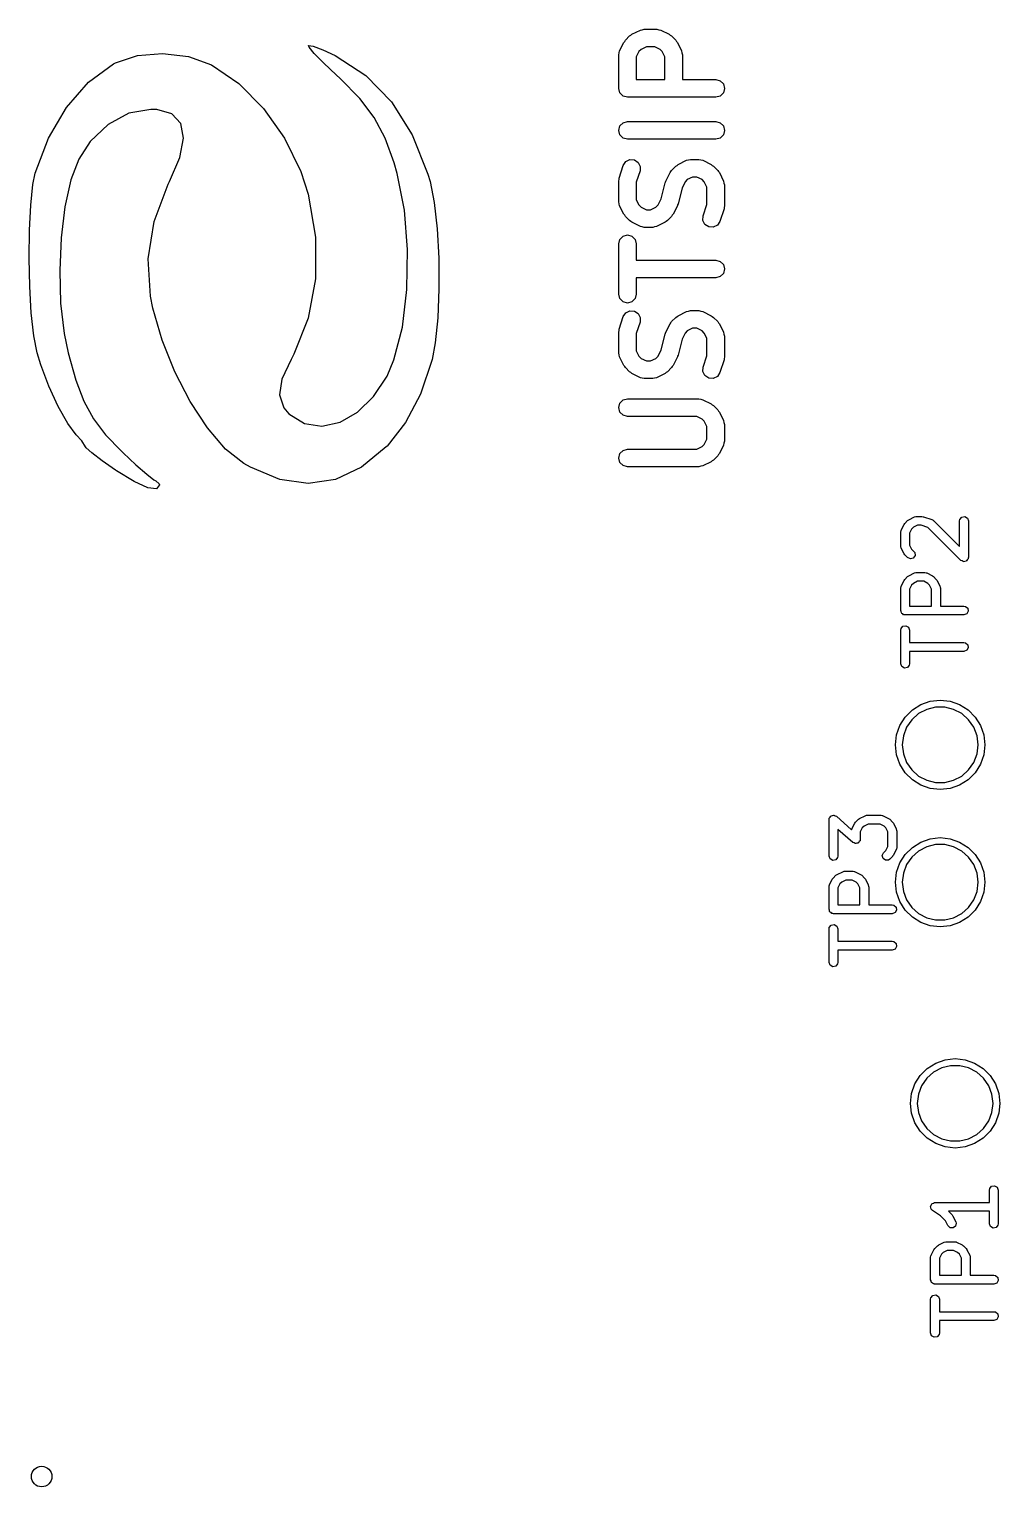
# Model space of a CAD drawing. Extents: x 0.39 to 2.81, y 0.39 to 2.19.
# Drawn here: x 0.392 to 1.041, y 0.393 to 1.369 of the extents above; entities that cross this region are included whole.
import ezdxf

# ---------------------------------------------------------------- set-up
doc = ezdxf.new("R2010")
doc.units = 0
doc.header["$MEASUREMENT"] = 0
doc.layers.add('BLACK', color=7, linetype='CONTINUOUS')

msp = doc.modelspace()

# ---------------------------------------------------------------- linework, layer by layer
at = {"layer": 'BLACK', "linetype": 'CONTINUOUS'}
for p, q in [((0.79518, 1.36558), (0.8008, 1.36839)), ((0.8008, 1.36839), (0.80213, 1.36866)), ((0.80213, 1.36866), (0.80344, 1.36901)), ((0.80344, 1.36901), (0.81188, 1.36901)), ((0.81188, 1.36901), (0.81319, 1.36866)), ((0.81319, 1.36866), (0.81452, 1.36839)), ((0.81452, 1.36839), (0.82014, 1.36558)), ((0.57905, 1.35699), (0.57868, 1.35809)), ((0.57868, 1.35809), (0.58168, 1.35768)), ((0.58252, 1.35279), (0.57905, 1.35699)), ((0.58168, 1.35768), (0.58816, 1.35523)), ((0.78691, 1.3545), (0.78972, 1.36012)), ((0.78972, 1.36012), (0.79035, 1.36084)), ((0.79035, 1.36084), (0.79083, 1.36166)), ((0.79083, 1.36166), (0.79364, 1.36447)), ((0.79364, 1.36447), (0.79447, 1.36495)), ((0.79447, 1.36495), (0.79518, 1.36558)), ((0.80484, 1.3572), (0.80132, 1.35544)), ((0.81048, 1.3572), (0.80484, 1.3572)), ((0.81401, 1.35544), (0.81048, 1.3572)), ((0.82014, 1.36558), (0.82086, 1.36495)), ((0.82086, 1.36495), (0.82168, 1.36447)), ((0.82168, 1.36447), (0.82449, 1.36166)), ((0.82449, 1.36166), (0.82497, 1.36084)), ((0.82497, 1.36084), (0.8256, 1.36012)), ((0.8256, 1.36012), (0.82841, 1.3545)), ((0.44946, 1.34643), (0.46411, 1.35142)), ((0.46411, 1.35142), (0.481, 1.35282)), ((0.481, 1.35282), (0.49821, 1.35066)), ((0.49821, 1.35066), (0.51377, 1.34502)), ((0.58881, 1.34634), (0.58252, 1.35279)), ((0.58816, 1.35523), (0.59656, 1.35132)), ((0.59656, 1.35132), (0.61705, 1.33804)), ((0.78629, 1.35186), (0.78664, 1.35317)), ((0.78629, 1.32936), (0.78629, 1.35186)), ((0.78664, 1.35317), (0.78691, 1.3545)), ((0.79986, 1.35398), (0.7981, 1.35046)), ((0.7981, 1.35046), (0.7981, 1.33527)), ((0.80132, 1.35544), (0.79986, 1.35398)), ((0.81546, 1.35398), (0.81401, 1.35544)), ((0.81722, 1.35046), (0.81546, 1.35398)), ((0.81722, 1.33527), (0.81722, 1.35046)), ((0.82841, 1.3545), (0.82868, 1.35317)), ((0.82868, 1.35317), (0.82903, 1.35186)), ((0.82903, 1.35186), (0.82903, 1.33527)), ((0.43129, 1.33343), (0.44821, 1.34576)), ((0.44821, 1.34576), (0.44946, 1.34643)), ((0.51377, 1.34502), (0.532, 1.33268)), ((0.59712, 1.33849), (0.58881, 1.34634)), ((0.59989, 1.33593), (0.59712, 1.33849)), ((0.61705, 1.33804), (0.63423, 1.32035)), ((0.41654, 1.31662), (0.43129, 1.33343)), ((0.532, 1.33268), (0.54855, 1.31596)), ((0.61298, 1.32263), (0.59989, 1.33593)), ((0.78708, 1.32641), (0.78629, 1.32936)), ((0.7981, 1.33527), (0.81722, 1.33527)), ((0.82903, 1.33527), (0.85125, 1.33527)), ((0.85125, 1.33527), (0.8542, 1.33448)), ((0.8542, 1.33448), (0.85636, 1.33231)), ((0.85636, 1.33231), (0.85715, 1.32936)), ((0.85715, 1.32936), (0.85636, 1.32641)), ((0.6226, 1.30994), (0.61298, 1.32263)), ((0.63423, 1.32035), (0.64808, 1.2983)), ((0.78924, 1.32425), (0.78708, 1.32641)), ((0.79219, 1.32346), (0.78924, 1.32425)), ((0.82313, 1.32346), (0.79219, 1.32346)), ((0.85125, 1.32346), (0.82313, 1.32346)), ((0.8542, 1.32425), (0.85125, 1.32346)), ((0.85636, 1.32641), (0.8542, 1.32425)), ((0.40449, 1.29606), (0.41654, 1.31662)), ((0.45845, 1.31268), (0.44455, 1.30523)), ((0.47316, 1.31532), (0.45845, 1.31268)), ((0.47705, 1.31516), (0.47316, 1.31532)), ((0.48719, 1.31226), (0.47705, 1.31516)), ((0.49315, 1.30587), (0.48719, 1.31226)), ((0.54855, 1.31596), (0.56263, 1.29597)), ((0.6299, 1.29612), (0.6226, 1.30994)), ((0.44455, 1.30523), (0.43249, 1.2937)), ((0.4949, 1.29611), (0.49315, 1.30587)), ((0.64808, 1.2983), (0.65856, 1.27191)), ((0.78629, 1.30124), (0.78708, 1.30419)), ((0.78708, 1.29829), (0.78629, 1.30124)), ((0.78708, 1.30419), (0.78924, 1.30635)), ((0.78924, 1.29613), (0.78708, 1.29829)), ((0.78924, 1.30635), (0.79219, 1.30715)), ((0.79219, 1.30715), (0.85125, 1.30715)), ((0.85125, 1.30715), (0.8542, 1.30635)), ((0.8542, 1.30635), (0.85636, 1.30419)), ((0.85636, 1.29829), (0.8542, 1.29613)), ((0.85636, 1.30419), (0.85715, 1.30124)), ((0.85715, 1.30124), (0.85636, 1.29829)), ((0.3957, 1.2725), (0.40449, 1.29606)), ((0.43249, 1.2937), (0.4249, 1.28207)), ((0.49241, 1.2831), (0.4949, 1.29611)), ((0.56263, 1.29597), (0.57341, 1.27377)), ((0.63603, 1.27941), (0.6299, 1.29612)), ((0.79219, 1.29533), (0.78924, 1.29613)), ((0.85125, 1.29533), (0.79219, 1.29533)), ((0.8542, 1.29613), (0.85125, 1.29533)), ((0.4249, 1.28207), (0.41957, 1.26803)), ((0.48564, 1.26698), (0.49241, 1.2831)), ((0.63805, 1.27246), (0.63603, 1.27941)), ((0.7894, 1.2778), (0.79109, 1.28035)), ((0.79109, 1.28035), (0.79382, 1.28172)), ((0.79382, 1.28172), (0.79687, 1.28153)), ((0.79687, 1.28153), (0.79942, 1.27985)), ((0.79942, 1.27985), (0.80079, 1.27711)), ((0.82611, 1.2784), (0.83174, 1.28121)), ((0.83174, 1.28121), (0.83307, 1.28148)), ((0.83307, 1.28148), (0.83438, 1.28184)), ((0.83438, 1.28184), (0.84, 1.28184)), ((0.84, 1.28184), (0.84131, 1.28148)), ((0.84131, 1.28148), (0.84264, 1.28121)), ((0.84264, 1.28121), (0.84827, 1.2784)), ((0.39418, 1.26511), (0.3957, 1.2725)), ((0.57341, 1.27377), (0.57832, 1.2585)), ((0.64285, 1.2479), (0.63805, 1.27246)), ((0.65856, 1.27191), (0.66001, 1.26698)), ((0.78653, 1.26841), (0.78659, 1.26936)), ((0.78659, 1.26936), (0.7894, 1.2778)), ((0.80061, 1.27406), (0.7981, 1.26654)), ((0.80079, 1.27711), (0.80061, 1.27406)), ((0.81785, 1.26732), (0.82066, 1.27295)), ((0.82066, 1.27295), (0.82129, 1.27366)), ((0.82129, 1.27366), (0.82176, 1.27448)), ((0.82176, 1.27448), (0.82458, 1.27729)), ((0.82458, 1.27729), (0.8254, 1.27777)), ((0.8254, 1.27777), (0.82611, 1.2784)), ((0.83577, 1.27002), (0.83225, 1.26826)), ((0.83861, 1.27002), (0.83577, 1.27002)), ((0.84213, 1.26826), (0.83861, 1.27002)), ((0.84827, 1.2784), (0.84898, 1.27777)), ((0.84898, 1.27777), (0.8498, 1.27729)), ((0.8498, 1.27729), (0.85261, 1.27448)), ((0.85261, 1.27448), (0.85309, 1.27366)), ((0.85309, 1.27366), (0.85372, 1.27295)), ((0.85372, 1.27295), (0.85653, 1.26732)), ((0.39269, 1.25126), (0.39418, 1.26511)), ((0.41957, 1.26803), (0.4156, 1.24998)), ((0.47525, 1.2402), (0.48472, 1.26513)), ((0.48472, 1.26513), (0.48564, 1.26698)), ((0.66001, 1.26698), (0.66281, 1.25307)), ((0.78629, 1.26749), (0.78653, 1.26841)), ((0.78629, 1.25343), (0.78629, 1.26749)), ((0.7981, 1.26654), (0.7981, 1.25483)), ((0.81474, 1.25549), (0.8174, 1.26611)), ((0.8174, 1.26611), (0.81771, 1.26668)), ((0.81771, 1.26668), (0.81785, 1.26732)), ((0.8287, 1.26262), (0.82604, 1.252)), ((0.83079, 1.26681), (0.8287, 1.26262)), ((0.83225, 1.26826), (0.83079, 1.26681)), ((0.84358, 1.26681), (0.84213, 1.26826)), ((0.84534, 1.26329), (0.84358, 1.26681)), ((0.84534, 1.25158), (0.84534, 1.26329)), ((0.85653, 1.26732), (0.8568, 1.26599)), ((0.8568, 1.26599), (0.85715, 1.26468)), ((0.85715, 1.26468), (0.85715, 1.25062)), ((0.39185, 1.23433), (0.39269, 1.25126)), ((0.4156, 1.24998), (0.41309, 1.22931)), ((0.57832, 1.2585), (0.58328, 1.22967)), ((0.66281, 1.25307), (0.66475, 1.23543)), ((0.78664, 1.25212), (0.78629, 1.25343)), ((0.78691, 1.25079), (0.78664, 1.25212)), ((0.78972, 1.24517), (0.78691, 1.25079)), ((0.7981, 1.25483), (0.79986, 1.25131)), ((0.79986, 1.25131), (0.80132, 1.24985)), ((0.80132, 1.24985), (0.80484, 1.24809)), ((0.80767, 1.24809), (0.81119, 1.24985)), ((0.81119, 1.24985), (0.81265, 1.25131)), ((0.81265, 1.25131), (0.81474, 1.25549)), ((0.8256, 1.25079), (0.82279, 1.24517)), ((0.82573, 1.25143), (0.8256, 1.25079)), ((0.82604, 1.252), (0.82573, 1.25143)), ((0.84283, 1.24405), (0.84534, 1.25158)), ((0.85691, 1.2497), (0.85685, 1.24875)), ((0.85715, 1.25062), (0.85691, 1.2497)), ((0.4713, 1.2153), (0.47525, 1.2402)), ((0.64502, 1.22143), (0.64285, 1.2479)), ((0.79035, 1.24446), (0.78972, 1.24517)), ((0.79083, 1.24363), (0.79035, 1.24446)), ((0.79364, 1.24082), (0.79083, 1.24363)), ((0.79447, 1.24035), (0.79364, 1.24082)), ((0.79518, 1.23971), (0.79447, 1.24035)), ((0.8008, 1.2369), (0.79518, 1.23971)), ((0.80484, 1.24809), (0.80767, 1.24809)), ((0.81733, 1.23971), (0.81171, 1.2369)), ((0.81804, 1.24035), (0.81733, 1.23971)), ((0.81887, 1.24082), (0.81804, 1.24035)), ((0.82168, 1.24363), (0.81887, 1.24082)), ((0.82215, 1.24446), (0.82168, 1.24363)), ((0.82279, 1.24517), (0.82215, 1.24446)), ((0.84265, 1.241), (0.84283, 1.24405)), ((0.84402, 1.23827), (0.84265, 1.241)), ((0.85404, 1.24032), (0.85236, 1.23777)), ((0.85685, 1.24875), (0.85404, 1.24032)), ((0.39164, 1.21572), (0.39185, 1.23433)), ((0.58328, 1.22967), (0.58331, 1.2018)), ((0.66475, 1.23543), (0.66581, 1.21562)), ((0.78708, 1.22826), (0.78924, 1.23043)), ((0.78924, 1.23043), (0.79219, 1.23122)), ((0.79219, 1.23122), (0.79515, 1.23043)), ((0.79515, 1.23043), (0.79731, 1.22826)), ((0.80213, 1.23663), (0.8008, 1.2369)), ((0.80344, 1.23628), (0.80213, 1.23663)), ((0.80907, 1.23628), (0.80344, 1.23628)), ((0.81038, 1.23663), (0.80907, 1.23628)), ((0.81171, 1.2369), (0.81038, 1.23663)), ((0.84657, 1.23658), (0.84402, 1.23827)), ((0.84962, 1.2364), (0.84657, 1.23658)), ((0.85236, 1.23777), (0.84962, 1.2364)), ((0.41309, 1.22931), (0.41209, 1.20736)), ((0.64458, 1.19475), (0.64502, 1.22143)), ((0.78629, 1.22531), (0.78708, 1.22826)), ((0.78629, 1.19157), (0.78629, 1.22531)), ((0.79731, 1.22826), (0.7981, 1.22531)), ((0.7981, 1.22531), (0.7981, 1.21434)), ((0.39206, 1.19682), (0.39164, 1.21572)), ((0.47284, 1.19035), (0.4713, 1.2153)), ((0.66581, 1.21562), (0.66596, 1.19522)), ((0.7981, 1.21434), (0.85125, 1.21434)), ((0.85125, 1.21434), (0.8542, 1.21355)), ((0.8542, 1.21355), (0.85636, 1.21139)), ((0.85636, 1.21139), (0.85715, 1.20844)), ((0.41209, 1.20736), (0.4127, 1.18552)), ((0.58331, 1.2018), (0.57848, 1.17548)), ((0.85125, 1.20253), (0.7981, 1.20253)), ((0.7981, 1.20253), (0.7981, 1.19157)), ((0.8542, 1.20332), (0.85125, 1.20253)), ((0.85636, 1.20549), (0.8542, 1.20332)), ((0.85715, 1.20844), (0.85636, 1.20549)), ((0.39309, 1.17903), (0.39206, 1.19682)), ((0.64151, 1.16956), (0.64458, 1.19475)), ((0.66596, 1.19522), (0.6652, 1.17579)), ((0.78708, 1.18861), (0.78629, 1.19157)), ((0.7981, 1.19157), (0.79731, 1.18861)), ((0.4127, 1.18552), (0.41498, 1.16515)), ((0.47447, 1.18216), (0.47284, 1.19035)), ((0.48062, 1.16076), (0.47447, 1.18216)), ((0.78924, 1.18645), (0.78708, 1.18861)), ((0.79219, 1.18566), (0.78924, 1.18645)), ((0.79515, 1.18645), (0.79219, 1.18566)), ((0.79731, 1.18861), (0.79515, 1.18645)), ((0.39472, 1.16374), (0.39309, 1.17903)), ((0.57848, 1.17548), (0.56885, 1.15133)), ((0.6652, 1.17579), (0.66351, 1.15891)), ((0.78659, 1.16812), (0.7894, 1.17656)), ((0.7894, 1.17656), (0.79109, 1.17911)), ((0.79109, 1.17911), (0.79382, 1.18048)), ((0.79382, 1.18048), (0.79687, 1.1803)), ((0.79687, 1.1803), (0.79942, 1.17861)), ((0.80061, 1.17283), (0.7981, 1.1653)), ((0.79942, 1.17861), (0.80079, 1.17588)), ((0.80079, 1.17588), (0.80061, 1.17283)), ((0.81785, 1.16609), (0.82066, 1.17171)), ((0.82066, 1.17171), (0.82129, 1.17242)), ((0.82129, 1.17242), (0.82176, 1.17324)), ((0.82176, 1.17324), (0.82458, 1.17606)), ((0.82458, 1.17606), (0.8254, 1.17653)), ((0.8254, 1.17653), (0.82611, 1.17716)), ((0.82611, 1.17716), (0.83174, 1.17998)), ((0.83174, 1.17998), (0.83307, 1.18025)), ((0.83307, 1.18025), (0.83438, 1.1806)), ((0.83438, 1.1806), (0.84, 1.1806)), ((0.84, 1.1806), (0.84131, 1.18025)), ((0.84131, 1.18025), (0.84264, 1.17998)), ((0.84264, 1.17998), (0.84827, 1.17716)), ((0.84827, 1.17716), (0.84898, 1.17653)), ((0.84898, 1.17653), (0.8498, 1.17606)), ((0.8498, 1.17606), (0.85261, 1.17324)), ((0.85261, 1.17324), (0.85309, 1.17242)), ((0.85309, 1.17242), (0.85372, 1.17171)), ((0.85372, 1.17171), (0.85653, 1.16609)), ((0.39693, 1.15234), (0.39472, 1.16374)), ((0.41498, 1.16515), (0.41765, 1.15234)), ((0.63582, 1.14754), (0.64151, 1.16956)), ((0.78629, 1.16626), (0.78653, 1.16718)), ((0.78629, 1.1522), (0.78629, 1.16626)), ((0.78653, 1.16718), (0.78659, 1.16812)), ((0.7981, 1.1653), (0.7981, 1.15359)), ((0.81474, 1.15426), (0.8174, 1.16488)), ((0.8174, 1.16488), (0.81771, 1.16545)), ((0.81771, 1.16545), (0.81785, 1.16609)), ((0.8287, 1.16138), (0.82604, 1.15076)), ((0.83079, 1.16557), (0.8287, 1.16138)), ((0.83225, 1.16703), (0.83079, 1.16557)), ((0.83577, 1.16879), (0.83225, 1.16703)), ((0.83861, 1.16879), (0.83577, 1.16879)), ((0.84213, 1.16703), (0.83861, 1.16879)), ((0.84358, 1.16557), (0.84213, 1.16703)), ((0.84534, 1.16205), (0.84358, 1.16557)), ((0.84534, 1.15034), (0.84534, 1.16205)), ((0.85653, 1.16609), (0.8568, 1.16476)), ((0.8568, 1.16476), (0.85715, 1.16344)), ((0.85715, 1.16344), (0.85715, 1.14938)), ((0.39944, 1.14421), (0.39693, 1.15234)), ((0.41765, 1.15234), (0.42289, 1.13409)), ((0.48915, 1.13958), (0.48062, 1.16076)), ((0.66351, 1.15891), (0.66134, 1.14781)), ((0.78664, 1.15088), (0.78629, 1.1522)), ((0.7981, 1.15359), (0.79986, 1.15007)), ((0.81265, 1.15007), (0.81474, 1.15426)), ((0.40485, 1.12995), (0.39944, 1.14421)), ((0.56696, 1.14786), (0.5609, 1.13469)), ((0.56885, 1.15133), (0.56696, 1.14786)), ((0.6312, 1.13677), (0.63582, 1.14754)), ((0.66134, 1.14781), (0.65354, 1.12455)), ((0.78691, 1.14955), (0.78664, 1.15088)), ((0.78972, 1.14393), (0.78691, 1.14955)), ((0.79035, 1.14322), (0.78972, 1.14393)), ((0.79083, 1.1424), (0.79035, 1.14322)), ((0.79364, 1.13958), (0.79083, 1.1424)), ((0.79986, 1.15007), (0.80132, 1.14861)), ((0.80132, 1.14861), (0.80484, 1.14685)), ((0.80484, 1.14685), (0.80767, 1.14685)), ((0.80767, 1.14685), (0.81119, 1.14861)), ((0.81119, 1.14861), (0.81265, 1.15007)), ((0.82168, 1.1424), (0.81887, 1.13958)), ((0.82215, 1.14322), (0.82168, 1.1424)), ((0.82279, 1.14393), (0.82215, 1.14322)), ((0.8256, 1.14955), (0.82279, 1.14393)), ((0.82573, 1.15019), (0.8256, 1.14955)), ((0.82604, 1.15076), (0.82573, 1.15019)), ((0.84265, 1.13976), (0.84283, 1.14281)), ((0.84283, 1.14281), (0.84534, 1.15034)), ((0.85685, 1.14752), (0.85404, 1.13908)), ((0.85691, 1.14847), (0.85685, 1.14752)), ((0.85715, 1.14938), (0.85691, 1.14847)), ((0.42289, 1.13409), (0.42827, 1.11985)), ((0.49948, 1.11968), (0.48915, 1.13958)), ((0.5609, 1.13469), (0.55933, 1.1241)), ((0.62222, 1.12301), (0.6312, 1.13677)), ((0.79447, 1.13911), (0.79364, 1.13958)), ((0.79518, 1.13848), (0.79447, 1.13911)), ((0.8008, 1.13567), (0.79518, 1.13848)), ((0.80213, 1.13539), (0.8008, 1.13567)), ((0.80344, 1.13504), (0.80213, 1.13539)), ((0.80907, 1.13504), (0.80344, 1.13504)), ((0.81038, 1.13539), (0.80907, 1.13504)), ((0.81171, 1.13567), (0.81038, 1.13539)), ((0.81733, 1.13848), (0.81171, 1.13567)), ((0.81804, 1.13911), (0.81733, 1.13848)), ((0.81887, 1.13958), (0.81804, 1.13911)), ((0.84402, 1.13703), (0.84265, 1.13976)), ((0.84657, 1.13534), (0.84402, 1.13703)), ((0.84962, 1.13516), (0.84657, 1.13534)), ((0.85236, 1.13653), (0.84962, 1.13516)), ((0.85404, 1.13908), (0.85236, 1.13653)), ((0.4111, 1.11638), (0.40485, 1.12995)), ((0.55933, 1.1241), (0.56224, 1.11552)), ((0.61149, 1.11258), (0.62222, 1.12301)), ((0.65354, 1.12455), (0.64368, 1.10558)), ((0.41745, 1.10506), (0.4111, 1.11638)), ((0.42827, 1.11985), (0.43462, 1.10814)), ((0.51102, 1.1021), (0.49948, 1.11968)), ((0.56224, 1.11552), (0.56559, 1.11158)), ((0.59974, 1.10585), (0.61149, 1.11258)), ((0.78629, 1.11564), (0.78708, 1.11859)), ((0.78708, 1.11269), (0.78629, 1.11564)), ((0.78708, 1.11859), (0.78924, 1.12075)), ((0.78924, 1.11052), (0.78708, 1.11269)), ((0.78924, 1.12075), (0.79219, 1.12154)), ((0.79219, 1.12154), (0.84, 1.12154)), ((0.84, 1.12154), (0.84131, 1.12119)), ((0.84131, 1.12119), (0.84264, 1.12092)), ((0.84264, 1.12092), (0.84827, 1.11811)), ((0.84827, 1.11811), (0.84898, 1.11748)), ((0.84898, 1.11748), (0.8498, 1.117)), ((0.8498, 1.117), (0.85261, 1.11419)), ((0.85261, 1.11419), (0.85309, 1.11337)), ((0.85309, 1.11337), (0.85372, 1.11265)), ((0.85372, 1.11265), (0.85653, 1.10703)), ((0.42314, 1.09752), (0.41745, 1.10506)), ((0.43462, 1.10814), (0.44274, 1.09749)), ((0.56559, 1.11158), (0.57606, 1.10498)), ((0.57606, 1.10498), (0.58768, 1.10319)), ((0.58768, 1.10319), (0.59974, 1.10585)), ((0.64368, 1.10558), (0.63123, 1.08991)), ((0.79219, 1.10973), (0.78924, 1.11052)), ((0.83861, 1.10973), (0.79219, 1.10973)), ((0.84213, 1.10797), (0.83861, 1.10973)), ((0.84358, 1.10652), (0.84213, 1.10797)), ((0.84534, 1.103), (0.84358, 1.10652)), ((0.84534, 1.09453), (0.84534, 1.103)), ((0.85653, 1.10703), (0.8568, 1.1057)), ((0.8568, 1.1057), (0.85715, 1.10439)), ((0.85715, 1.10439), (0.85715, 1.09314)), ((0.42683, 1.09337), (0.42314, 1.09752)), ((0.42944, 1.08934), (0.42683, 1.09337)), ((0.44274, 1.09749), (0.45345, 1.08642)), ((0.52318, 1.08791), (0.51102, 1.1021)), ((0.84358, 1.09101), (0.84534, 1.09453)), ((0.85715, 1.09314), (0.8568, 1.09183)), ((0.42978, 1.08879), (0.42944, 1.08934)), ((0.43356, 1.08529), (0.42978, 1.08879)), ((0.44047, 1.07999), (0.43356, 1.08529)), ((0.45345, 1.08642), (0.45457, 1.08535)), ((0.45457, 1.08535), (0.46316, 1.0774)), ((0.53537, 1.07817), (0.52318, 1.08791)), ((0.63072, 1.08939), (0.61416, 1.07572)), ((0.63123, 1.08991), (0.63072, 1.08939)), ((0.78629, 1.08189), (0.78708, 1.08484)), ((0.78708, 1.08484), (0.78924, 1.08701)), ((0.78924, 1.08701), (0.79219, 1.0878)), ((0.79219, 1.0878), (0.83861, 1.0878)), ((0.83861, 1.0878), (0.84213, 1.08956)), ((0.84213, 1.08956), (0.84358, 1.09101)), ((0.85261, 1.08334), (0.8498, 1.08053)), ((0.85309, 1.08416), (0.85261, 1.08334)), ((0.85372, 1.08488), (0.85309, 1.08416)), ((0.85653, 1.0905), (0.85372, 1.08488)), ((0.8568, 1.09183), (0.85653, 1.0905)), ((0.44934, 1.0738), (0.44047, 1.07999)), ((0.45011, 1.07329), (0.44934, 1.0738)), ((0.46316, 1.0774), (0.47035, 1.07114)), ((0.53977, 1.07566), (0.53537, 1.07817)), ((0.55953, 1.06747), (0.53977, 1.07566)), ((0.61416, 1.07572), (0.59675, 1.06751)), ((0.78708, 1.07894), (0.78629, 1.08189)), ((0.78924, 1.07678), (0.78708, 1.07894)), ((0.79219, 1.07599), (0.78924, 1.07678)), ((0.84, 1.07599), (0.79219, 1.07599)), ((0.84131, 1.07634), (0.84, 1.07599)), ((0.84264, 1.07661), (0.84131, 1.07634)), ((0.84827, 1.07942), (0.84264, 1.07661)), ((0.84898, 1.08005), (0.84827, 1.07942)), ((0.8498, 1.08053), (0.84898, 1.08005)), ((0.46199, 1.06609), (0.45011, 1.07329)), ((0.47103, 1.06204), (0.46199, 1.06609)), ((0.47035, 1.07114), (0.47516, 1.0674)), ((0.47516, 1.0674), (0.47651, 1.0667)), ((0.47651, 1.0667), (0.47876, 1.06459)), ((0.47882, 1.06394), (0.4768, 1.06127)), ((0.47876, 1.06459), (0.47882, 1.06394)), ((0.57853, 1.06476), (0.55953, 1.06747)), ((0.59675, 1.06751), (0.57853, 1.06476)), ((0.4768, 1.06127), (0.47103, 1.06204)), ((0.97544, 1.03361), (0.97731, 1.03736)), ((0.97731, 1.03736), (0.97784, 1.03807)), ((0.97784, 1.03807), (0.97787, 1.03813)), ((0.97787, 1.03813), (0.97974, 1.04)), ((0.97974, 1.04), (0.98046, 1.04051)), ((0.98046, 1.04051), (0.98051, 1.04056)), ((0.98051, 1.04056), (0.98426, 1.04243)), ((0.98358, 1.03549), (0.98238, 1.03429)), ((0.98628, 1.03684), (0.98358, 1.03549)), ((0.98426, 1.04243), (0.98524, 1.04272)), ((0.98524, 1.04272), (0.98541, 1.04268)), ((0.98541, 1.04268), (0.98558, 1.04274)), ((0.98558, 1.04274), (0.98933, 1.04274)), ((0.98885, 1.03684), (0.98628, 1.03684)), ((0.99336, 1.03533), (0.98885, 1.03684)), ((0.98933, 1.04274), (0.9902, 1.04259)), ((0.9902, 1.04259), (0.99026, 1.04259)), ((0.99026, 1.04259), (0.99589, 1.04072)), ((1.01536, 1.01333), (0.99336, 1.03533)), ((0.99589, 1.04072), (0.99679, 1.04023)), ((0.99679, 1.04023), (0.99688, 1.04008)), ((0.99688, 1.04008), (0.99704, 1.04)), ((0.99704, 1.04), (1.0145, 1.02255)), ((1.0145, 1.03979), (1.01467, 1.0408)), ((1.0145, 1.02255), (1.0145, 1.03979)), ((1.01467, 1.0408), (1.01597, 1.04235)), ((1.01597, 1.04235), (1.01796, 1.0427)), ((1.01796, 1.0427), (1.01971, 1.04169)), ((1.01971, 1.04169), (1.0204, 1.03979)), ((1.0204, 1.03979), (1.0204, 1.01542)), ((0.97513, 1.03229), (0.9753, 1.0333)), ((0.97513, 1.02292), (0.97513, 1.03229)), ((0.9753, 1.0333), (0.97542, 1.03344)), ((0.97542, 1.03344), (0.97544, 1.03361)), ((0.98238, 1.03429), (0.98103, 1.03159)), ((0.98103, 1.03159), (0.98103, 1.02361)), ((0.97519, 1.02275), (0.97513, 1.02292)), ((0.97515, 1.02258), (0.97519, 1.02275)), ((0.97544, 1.0216), (0.97515, 1.02258)), ((0.97731, 1.01785), (0.97544, 1.0216)), ((0.97736, 1.0178), (0.97731, 1.01785)), ((0.97787, 1.01708), (0.97736, 1.0178)), ((0.97974, 1.0152), (0.97787, 1.01708)), ((0.98157, 1.01435), (0.97974, 1.0152)), ((0.98103, 1.02361), (0.98238, 1.02092)), ((0.98238, 1.02092), (0.98392, 1.01938)), ((0.98468, 1.01653), (0.98352, 1.01487)), ((0.98392, 1.01938), (0.98451, 1.01854)), ((0.98451, 1.01854), (0.98468, 1.01653)), ((1.0204, 1.01542), (1.02029, 1.01478)), ((0.98352, 1.01487), (0.98157, 1.01435)), ((0.98426, 1.00494), (0.98524, 1.00523)), ((0.98524, 1.00523), (0.98541, 1.00519)), ((0.98541, 1.00519), (0.98558, 1.00525)), ((0.98558, 1.00525), (0.9912, 1.00525)), ((0.9912, 1.00525), (0.99221, 1.00507)), ((1.01617, 1.01295), (1.01536, 1.01333)), ((1.01694, 1.01251), (1.01617, 1.01295)), ((1.01707, 1.01253), (1.01694, 1.01251)), ((1.01719, 1.01248), (1.01707, 1.01253)), ((1.01805, 1.01271), (1.01719, 1.01248)), ((1.01893, 1.01286), (1.01805, 1.01271)), ((1.01901, 1.01296), (1.01893, 1.01286)), ((1.01914, 1.013), (1.01901, 1.01296)), ((1.01965, 1.01373), (1.01914, 1.013)), ((1.02022, 1.01441), (1.01965, 1.01373)), ((1.02026, 1.01459), (1.02022, 1.01441)), ((1.0203, 1.01465), (1.02026, 1.01459)), ((1.02029, 1.01478), (1.0203, 1.01465)), ((0.97513, 0.9948), (0.9753, 0.99581)), ((0.9753, 0.99581), (0.97542, 0.99594)), ((0.97542, 0.99594), (0.97544, 0.99612)), ((0.97544, 0.99612), (0.97731, 0.99987)), ((0.97731, 0.99987), (0.97784, 1.00057)), ((0.97784, 1.00057), (0.97787, 1.00063)), ((0.97787, 1.00063), (0.97974, 1.00251)), ((0.97974, 1.00251), (0.98046, 1.00301)), ((0.98046, 1.00301), (0.98051, 1.00306)), ((0.98051, 1.00306), (0.98426, 1.00494)), ((0.98238, 0.9968), (0.98103, 0.9941)), ((0.98358, 0.99799), (0.98238, 0.9968)), ((0.98628, 0.99934), (0.98358, 0.99799)), ((0.99051, 0.99934), (0.98628, 0.99934)), ((0.9932, 0.99799), (0.99051, 0.99934)), ((0.99221, 1.00507), (0.99235, 1.00496)), ((0.99235, 1.00496), (0.99252, 1.00494)), ((0.99252, 1.00494), (0.99627, 1.00306)), ((0.9944, 0.9968), (0.9932, 0.99799)), ((0.99575, 0.9941), (0.9944, 0.9968)), ((0.99627, 1.00306), (0.99698, 1.00254)), ((0.99698, 1.00254), (0.99704, 1.00251)), ((0.99704, 1.00251), (0.99892, 1.00063)), ((0.99892, 1.00063), (0.99942, 0.99991)), ((0.99942, 0.99991), (0.99947, 0.99987)), ((0.99947, 0.99987), (1.00134, 0.99612)), ((1.00134, 0.99612), (1.00164, 0.99513)), ((0.97513, 0.9798), (0.97513, 0.9948)), ((0.98103, 0.9941), (0.98103, 0.98275)), ((0.99575, 0.98275), (0.99575, 0.9941)), ((1.00164, 0.99513), (1.00159, 0.99496)), ((1.00159, 0.99496), (1.00165, 0.9948)), ((1.00165, 0.9948), (1.00165, 0.98275)), ((0.97539, 0.97908), (0.97513, 0.9798)), ((0.97552, 0.97832), (0.97539, 0.97908)), ((0.97573, 0.97815), (0.97552, 0.97832)), ((0.97582, 0.9779), (0.97573, 0.97815)), ((0.97648, 0.97752), (0.97582, 0.9779)), ((0.97707, 0.97702), (0.97648, 0.97752)), ((0.97745, 0.97696), (0.97707, 0.97702)), ((0.97757, 0.97689), (0.97745, 0.97696)), ((0.9777, 0.97691), (0.97757, 0.97689)), ((0.97808, 0.97684), (0.9777, 0.97691)), ((1.01745, 0.97684), (0.97808, 0.97684)), ((0.98103, 0.98275), (0.99575, 0.98275)), ((1.00165, 0.98275), (1.01745, 0.98275)), ((1.01745, 0.98275), (1.01846, 0.98257)), ((1.01935, 0.97754), (1.01745, 0.97684)), ((1.01846, 0.98257), (1.02001, 0.98127)), ((1.02036, 0.97928), (1.01935, 0.97754)), ((1.02001, 0.98127), (1.02036, 0.97928)), ((0.97513, 0.96667), (0.9753, 0.96768)), ((0.97513, 0.94418), (0.97513, 0.96667)), ((0.9753, 0.96768), (0.9766, 0.96923)), ((0.9766, 0.96923), (0.97859, 0.96958)), ((0.97859, 0.96958), (0.98034, 0.96857)), ((0.98034, 0.96857), (0.98103, 0.96667)), ((0.98103, 0.96667), (0.98103, 0.95838)), ((0.98103, 0.95838), (1.01745, 0.95838)), ((1.01745, 0.95838), (1.01846, 0.9582)), ((1.01846, 0.9582), (1.02001, 0.9569)), ((1.02001, 0.9569), (1.02036, 0.95491)), ((1.01745, 0.95247), (0.98103, 0.95247)), ((0.98103, 0.95247), (0.98103, 0.94418)), ((1.01935, 0.95316), (1.01745, 0.95247)), ((1.02036, 0.95491), (1.01935, 0.95316)), ((0.97582, 0.94228), (0.97513, 0.94418)), ((0.97757, 0.94127), (0.97582, 0.94228)), ((0.97956, 0.94162), (0.97757, 0.94127)), ((0.98085, 0.94317), (0.97956, 0.94162)), ((0.98103, 0.94418), (0.98085, 0.94317)), ((0.98856, 0.91682), (0.99489, 0.91903)), ((0.99489, 0.91903), (1.00154, 0.91978)), ((1.00154, 0.91978), (1.0082, 0.91903)), ((1.0082, 0.91903), (1.01453, 0.91682)), ((0.97459, 0.90284), (0.97815, 0.90851)), ((0.97815, 0.90851), (0.98289, 0.91325)), ((0.98712, 0.91075), (0.98254, 0.90669)), ((0.98289, 0.91325), (0.98856, 0.91682)), ((0.99254, 0.91359), (0.98712, 0.91075)), ((0.99848, 0.91506), (0.99254, 0.91359)), ((1.0046, 0.91506), (0.99848, 0.91506)), ((1.01054, 0.91359), (1.0046, 0.91506)), ((1.01596, 0.91075), (1.01054, 0.91359)), ((1.01453, 0.91682), (1.0202, 0.91325)), ((1.02054, 0.90669), (1.01596, 0.91075)), ((1.0202, 0.91325), (1.02494, 0.90851)), ((1.02494, 0.90851), (1.0285, 0.90284)), ((0.97237, 0.89652), (0.97459, 0.90284)), ((0.97907, 0.90165), (0.9769, 0.89593)), ((0.98254, 0.90669), (0.97907, 0.90165)), ((1.02402, 0.90165), (1.02054, 0.90669)), ((1.02619, 0.89593), (1.02402, 0.90165)), ((1.0285, 0.90284), (1.03071, 0.89652)), ((0.97162, 0.88986), (0.97237, 0.89652)), ((0.97237, 0.8832), (0.97162, 0.88986)), ((0.9769, 0.89593), (0.97616, 0.88986)), ((0.97616, 0.88986), (0.9769, 0.88378)), ((1.02693, 0.88986), (1.02619, 0.89593)), ((1.02619, 0.88378), (1.02693, 0.88986)), ((1.03071, 0.89652), (1.03146, 0.88986)), ((1.03146, 0.88986), (1.03071, 0.8832)), ((0.97459, 0.87688), (0.97237, 0.8832)), ((0.9769, 0.88378), (0.97907, 0.87806)), ((1.02402, 0.87806), (1.02619, 0.88378)), ((1.03071, 0.8832), (1.0285, 0.87688)), ((0.97815, 0.8712), (0.97459, 0.87688)), ((0.98289, 0.86646), (0.97815, 0.8712)), ((0.97907, 0.87806), (0.98254, 0.87303)), ((0.98254, 0.87303), (0.98712, 0.86897)), ((0.98712, 0.86897), (0.99254, 0.86613)), ((1.01054, 0.86613), (1.01596, 0.86897)), ((1.01596, 0.86897), (1.02054, 0.87303)), ((1.02494, 0.8712), (1.0202, 0.86646)), ((1.02054, 0.87303), (1.02402, 0.87806)), ((1.0285, 0.87688), (1.02494, 0.8712)), ((0.98856, 0.8629), (0.98289, 0.86646)), ((0.99489, 0.86069), (0.98856, 0.8629)), ((0.99254, 0.86613), (0.99848, 0.86466)), ((1.00154, 0.85994), (0.99489, 0.86069)), ((0.99848, 0.86466), (1.0046, 0.86466)), ((1.0082, 0.86069), (1.00154, 0.85994)), ((1.0046, 0.86466), (1.01054, 0.86613)), ((1.01453, 0.8629), (1.0082, 0.86069)), ((1.0202, 0.86646), (1.01453, 0.8629)), ((0.92713, 0.83979), (0.9272, 0.84023)), ((0.92713, 0.81542), (0.92713, 0.83979)), ((0.92718, 0.84036), (0.92725, 0.84047)), ((0.9272, 0.84023), (0.92718, 0.84036)), ((0.92725, 0.84047), (0.9273, 0.8408)), ((0.9273, 0.8408), (0.92782, 0.84141)), ((0.92782, 0.84141), (0.92823, 0.84209)), ((0.92823, 0.84209), (0.92845, 0.84217)), ((0.92845, 0.84217), (0.9286, 0.84235)), ((0.9286, 0.84235), (0.92939, 0.84249)), ((0.92939, 0.84249), (0.93014, 0.84274)), ((0.93014, 0.84274), (0.93036, 0.84266)), ((0.93036, 0.84266), (0.93059, 0.8427)), ((0.93059, 0.8427), (0.93128, 0.8423)), ((0.93128, 0.8423), (0.93202, 0.84201)), ((0.93202, 0.84201), (0.94226, 0.83306)), ((0.94486, 0.83813), (0.94674, 0.84)), ((0.94674, 0.84), (0.94746, 0.84051)), ((0.94746, 0.84051), (0.94751, 0.84056)), ((0.94751, 0.84056), (0.95126, 0.84243)), ((0.95126, 0.84243), (0.95224, 0.84272)), ((0.95224, 0.84272), (0.95241, 0.84268)), ((0.95241, 0.84268), (0.95258, 0.84274)), ((0.95258, 0.84274), (0.96195, 0.84274)), ((0.96195, 0.84274), (0.96296, 0.84256)), ((0.96296, 0.84256), (0.9631, 0.84245)), ((0.9631, 0.84245), (0.96327, 0.84243)), ((0.96327, 0.84243), (0.96702, 0.84056)), ((0.96702, 0.84056), (0.96773, 0.84003)), ((0.96773, 0.84003), (0.96779, 0.84)), ((0.96779, 0.84), (0.96966, 0.83813)), ((0.94313, 0.82444), (0.93303, 0.83328)), ((0.93303, 0.83328), (0.93303, 0.81542)), ((0.94226, 0.83306), (0.9423, 0.8333)), ((0.9423, 0.8333), (0.94242, 0.83344)), ((0.94242, 0.83344), (0.94244, 0.83361)), ((0.94244, 0.83361), (0.94431, 0.83736)), ((0.94431, 0.83736), (0.94484, 0.83807)), ((0.94484, 0.83807), (0.94486, 0.83813)), ((0.94938, 0.83429), (0.94803, 0.83159)), ((0.94803, 0.83159), (0.94803, 0.82667)), ((0.95058, 0.83549), (0.94938, 0.83429)), ((0.95327, 0.83684), (0.95058, 0.83549)), ((0.96125, 0.83684), (0.95327, 0.83684)), ((0.96395, 0.83549), (0.96125, 0.83684)), ((0.96515, 0.83429), (0.96395, 0.83549)), ((0.9665, 0.83159), (0.96515, 0.83429)), ((0.9665, 0.82174), (0.9665, 0.83159)), ((0.96966, 0.83813), (0.97017, 0.83741)), ((0.97017, 0.83741), (0.97022, 0.83736)), ((0.97022, 0.83736), (0.97209, 0.83361)), ((0.97209, 0.83361), (0.97238, 0.83263)), ((0.97238, 0.83263), (0.97234, 0.83246)), ((0.97234, 0.83246), (0.9724, 0.83229)), ((0.9724, 0.83229), (0.9724, 0.82104)), ((0.94388, 0.82416), (0.94313, 0.82444)), ((0.94456, 0.82376), (0.94388, 0.82416)), ((0.9448, 0.8238), (0.94456, 0.82376)), ((0.94502, 0.82371), (0.9448, 0.8238)), ((0.94577, 0.82397), (0.94502, 0.82371)), ((0.94655, 0.82411), (0.94577, 0.82397)), ((0.94671, 0.82429), (0.94655, 0.82411)), ((0.94693, 0.82437), (0.94671, 0.82429)), ((0.94734, 0.82505), (0.94693, 0.82437)), ((0.94785, 0.82566), (0.94734, 0.82505)), ((0.94791, 0.82599), (0.94785, 0.82566)), ((0.94797, 0.82609), (0.94791, 0.82599)), ((0.94803, 0.82667), (0.94795, 0.82623)), ((0.94795, 0.82623), (0.94797, 0.82609)), ((0.96515, 0.81904), (0.9665, 0.82174)), ((0.97211, 0.8199), (0.97209, 0.81972)), ((0.97222, 0.82003), (0.97211, 0.8199)), ((0.9724, 0.82104), (0.97222, 0.82003)), ((0.97815, 0.81651), (0.98289, 0.82125)), ((0.98289, 0.82125), (0.98856, 0.82482)), ((0.99254, 0.82159), (0.98712, 0.81875)), ((0.98856, 0.82482), (0.99489, 0.82703)), ((0.99848, 0.82306), (0.99254, 0.82159)), ((0.99489, 0.82703), (1.00154, 0.82778)), ((1.0046, 0.82306), (0.99848, 0.82306)), ((1.00154, 0.82778), (1.0082, 0.82703)), ((1.01054, 0.82159), (1.0046, 0.82306)), ((1.0082, 0.82703), (1.01453, 0.82482)), ((1.01596, 0.81875), (1.01054, 0.82159)), ((1.01453, 0.82482), (1.0202, 0.82125)), ((1.0202, 0.82125), (1.02494, 0.81651)), ((0.92782, 0.81352), (0.92713, 0.81542)), ((0.92957, 0.81251), (0.92782, 0.81352)), ((0.93156, 0.81286), (0.92957, 0.81251)), ((0.93285, 0.81441), (0.93156, 0.81286)), ((0.93303, 0.81542), (0.93285, 0.81441)), ((0.96276, 0.81568), (0.96361, 0.81751)), ((0.96328, 0.81372), (0.96276, 0.81568)), ((0.96494, 0.81257), (0.96328, 0.81372)), ((0.96361, 0.81751), (0.96515, 0.81904)), ((0.96695, 0.81274), (0.96494, 0.81257)), ((0.96779, 0.81333), (0.96695, 0.81274)), ((0.96966, 0.8152), (0.96779, 0.81333)), ((0.96969, 0.81526), (0.96966, 0.8152)), ((0.97022, 0.81597), (0.96969, 0.81526)), ((0.97209, 0.81972), (0.97022, 0.81597)), ((0.97237, 0.80452), (0.97459, 0.81084)), ((0.97459, 0.81084), (0.97815, 0.81651)), ((0.98254, 0.81469), (0.97907, 0.80965)), ((0.98712, 0.81875), (0.98254, 0.81469)), ((1.02054, 0.81469), (1.01596, 0.81875)), ((1.02402, 0.80965), (1.02054, 0.81469)), ((1.02494, 0.81651), (1.0285, 0.81084)), ((1.0285, 0.81084), (1.03071, 0.80452)), ((0.92931, 0.79987), (0.92984, 0.80057)), ((0.92984, 0.80057), (0.92987, 0.80063)), ((0.92987, 0.80063), (0.93174, 0.80251)), ((0.93174, 0.80251), (0.93246, 0.80301)), ((0.93246, 0.80301), (0.93251, 0.80306)), ((0.93251, 0.80306), (0.93626, 0.80494)), ((0.93626, 0.80494), (0.93724, 0.80523)), ((0.93724, 0.80523), (0.93741, 0.80519)), ((0.93741, 0.80519), (0.93758, 0.80525)), ((0.93758, 0.80525), (0.9432, 0.80525)), ((0.9432, 0.80525), (0.94421, 0.80507)), ((0.94421, 0.80507), (0.94435, 0.80496)), ((0.94435, 0.80496), (0.94452, 0.80494)), ((0.94452, 0.80494), (0.94827, 0.80306)), ((0.94827, 0.80306), (0.94898, 0.80254)), ((0.94898, 0.80254), (0.94904, 0.80251)), ((0.94904, 0.80251), (0.95092, 0.80063)), ((0.95092, 0.80063), (0.95142, 0.79991)), ((0.97162, 0.79786), (0.97237, 0.80452)), ((0.9769, 0.80393), (0.97616, 0.79786)), ((0.97907, 0.80965), (0.9769, 0.80393)), ((1.02619, 0.80393), (1.02402, 0.80965)), ((1.02693, 0.79786), (1.02619, 0.80393)), ((1.03071, 0.80452), (1.03146, 0.79786)), ((0.92713, 0.7948), (0.9273, 0.79581)), ((0.92713, 0.7798), (0.92713, 0.7948)), ((0.9273, 0.79581), (0.92742, 0.79594)), ((0.92742, 0.79594), (0.92744, 0.79612)), ((0.92744, 0.79612), (0.92931, 0.79987)), ((0.93438, 0.7968), (0.93303, 0.7941)), ((0.93303, 0.7941), (0.93303, 0.78275)), ((0.93558, 0.79799), (0.93438, 0.7968)), ((0.93828, 0.79934), (0.93558, 0.79799)), ((0.94251, 0.79934), (0.93828, 0.79934)), ((0.9452, 0.79799), (0.94251, 0.79934)), ((0.9464, 0.7968), (0.9452, 0.79799)), ((0.94775, 0.7941), (0.9464, 0.7968)), ((0.94775, 0.78275), (0.94775, 0.7941)), ((0.95142, 0.79991), (0.95147, 0.79987)), ((0.95147, 0.79987), (0.95334, 0.79612)), ((0.95334, 0.79612), (0.95364, 0.79513)), ((0.95364, 0.79513), (0.95359, 0.79496)), ((0.95359, 0.79496), (0.95365, 0.7948)), ((0.95365, 0.7948), (0.95365, 0.78275)), ((0.97237, 0.7912), (0.97162, 0.79786)), ((0.97459, 0.78488), (0.97237, 0.7912)), ((0.97616, 0.79786), (0.9769, 0.79178)), ((0.9769, 0.79178), (0.97907, 0.78606)), ((1.02402, 0.78606), (1.02619, 0.79178)), ((1.02619, 0.79178), (1.02693, 0.79786)), ((1.03071, 0.7912), (1.0285, 0.78488)), ((1.03146, 0.79786), (1.03071, 0.7912)), ((0.93303, 0.78275), (0.94775, 0.78275)), ((0.95365, 0.78275), (0.96945, 0.78275)), ((0.96945, 0.78275), (0.97046, 0.78257)), ((0.97046, 0.78257), (0.97201, 0.78127)), ((0.97201, 0.78127), (0.97236, 0.77928)), ((0.97815, 0.7792), (0.97459, 0.78488)), ((0.97907, 0.78606), (0.98254, 0.78103)), ((0.98254, 0.78103), (0.98712, 0.77697)), ((1.01596, 0.77697), (1.02054, 0.78103)), ((1.02054, 0.78103), (1.02402, 0.78606)), ((1.0285, 0.78488), (1.02494, 0.7792)), ((0.92739, 0.77908), (0.92713, 0.7798)), ((0.92752, 0.77832), (0.92739, 0.77908)), ((0.92773, 0.77815), (0.92752, 0.77832)), ((0.92782, 0.7779), (0.92773, 0.77815)), ((0.92848, 0.77752), (0.92782, 0.7779)), ((0.92907, 0.77702), (0.92848, 0.77752)), ((0.92945, 0.77696), (0.92907, 0.77702)), ((0.92957, 0.77689), (0.92945, 0.77696)), ((0.9297, 0.77691), (0.92957, 0.77689)), ((0.93008, 0.77684), (0.9297, 0.77691)), ((0.96945, 0.77684), (0.93008, 0.77684)), ((0.97135, 0.77754), (0.96945, 0.77684)), ((0.97236, 0.77928), (0.97135, 0.77754)), ((0.98289, 0.77446), (0.97815, 0.7792)), ((0.98856, 0.7709), (0.98289, 0.77446)), ((0.98712, 0.77697), (0.99254, 0.77413)), ((0.99254, 0.77413), (0.99848, 0.77266)), ((0.99848, 0.77266), (1.0046, 0.77266)), ((1.0046, 0.77266), (1.01054, 0.77413)), ((1.01054, 0.77413), (1.01596, 0.77697)), ((1.0202, 0.77446), (1.01453, 0.7709)), ((1.02494, 0.7792), (1.0202, 0.77446)), ((0.92713, 0.76667), (0.9273, 0.76768)), ((0.92713, 0.74418), (0.92713, 0.76667)), ((0.9273, 0.76768), (0.9286, 0.76923)), ((0.9286, 0.76923), (0.93059, 0.76958)), ((0.93059, 0.76958), (0.93234, 0.76857)), ((0.93234, 0.76857), (0.93303, 0.76667)), ((0.93303, 0.76667), (0.93303, 0.75838)), ((0.99489, 0.76869), (0.98856, 0.7709)), ((1.00154, 0.76794), (0.99489, 0.76869)), ((1.0082, 0.76869), (1.00154, 0.76794)), ((1.01453, 0.7709), (1.0082, 0.76869)), ((0.93303, 0.75838), (0.96945, 0.75838)), ((0.96945, 0.75247), (0.93303, 0.75247)), ((0.93303, 0.75247), (0.93303, 0.74418)), ((0.96945, 0.75838), (0.97046, 0.7582)), ((0.97135, 0.75316), (0.96945, 0.75247)), ((0.97046, 0.7582), (0.97201, 0.7569)), ((0.97236, 0.75491), (0.97135, 0.75316)), ((0.97201, 0.7569), (0.97236, 0.75491)), ((0.92782, 0.74228), (0.92713, 0.74418)), ((0.92957, 0.74127), (0.92782, 0.74228)), ((0.93285, 0.74317), (0.93156, 0.74162)), ((0.93303, 0.74418), (0.93285, 0.74317)), ((0.93156, 0.74162), (0.92957, 0.74127)), ((0.99289, 0.67325), (0.99856, 0.67682)), ((1.00254, 0.67359), (0.99712, 0.67075)), ((0.99856, 0.67682), (1.00489, 0.67903)), ((1.00848, 0.67506), (1.00254, 0.67359)), ((1.00489, 0.67903), (1.01154, 0.67978)), ((1.0146, 0.67506), (1.00848, 0.67506)), ((1.01154, 0.67978), (1.0182, 0.67903)), ((1.02054, 0.67359), (1.0146, 0.67506)), ((1.0182, 0.67903), (1.02453, 0.67682)), ((1.02596, 0.67075), (1.02054, 0.67359)), ((1.02453, 0.67682), (1.0302, 0.67325)), ((0.98459, 0.66284), (0.98815, 0.66851)), ((0.98815, 0.66851), (0.99289, 0.67325)), ((0.99254, 0.66669), (0.98907, 0.66165)), ((0.99712, 0.67075), (0.99254, 0.66669)), ((1.03054, 0.66669), (1.02596, 0.67075)), ((1.0302, 0.67325), (1.03494, 0.66851)), ((1.03402, 0.66165), (1.03054, 0.66669)), ((1.03494, 0.66851), (1.0385, 0.66284)), ((0.98162, 0.64986), (0.98237, 0.65652)), ((0.98237, 0.65652), (0.98459, 0.66284)), ((0.9869, 0.65593), (0.98616, 0.64986)), ((0.98907, 0.66165), (0.9869, 0.65593)), ((1.03619, 0.65593), (1.03402, 0.66165)), ((1.03693, 0.64986), (1.03619, 0.65593)), ((1.0385, 0.66284), (1.04071, 0.65652)), ((1.04071, 0.65652), (1.04146, 0.64986)), ((0.98237, 0.6432), (0.98162, 0.64986)), ((0.98616, 0.64986), (0.9869, 0.64378)), ((1.03619, 0.64378), (1.03693, 0.64986)), ((1.04146, 0.64986), (1.04071, 0.6432)), ((0.98459, 0.63688), (0.98237, 0.6432)), ((0.98815, 0.6312), (0.98459, 0.63688)), ((0.9869, 0.64378), (0.98907, 0.63806)), ((0.98907, 0.63806), (0.99254, 0.63303)), ((1.03054, 0.63303), (1.03402, 0.63806)), ((1.03402, 0.63806), (1.03619, 0.64378)), ((1.0385, 0.63688), (1.03494, 0.6312)), ((1.04071, 0.6432), (1.0385, 0.63688)), ((0.99289, 0.62646), (0.98815, 0.6312)), ((0.99254, 0.63303), (0.99712, 0.62897)), ((0.99856, 0.6229), (0.99289, 0.62646)), ((0.99712, 0.62897), (1.00254, 0.62613)), ((1.00254, 0.62613), (1.00848, 0.62466)), ((1.00848, 0.62466), (1.0146, 0.62466)), ((1.0146, 0.62466), (1.02054, 0.62613)), ((1.02054, 0.62613), (1.02596, 0.62897)), ((1.0302, 0.62646), (1.02453, 0.6229)), ((1.02596, 0.62897), (1.03054, 0.63303)), ((1.03494, 0.6312), (1.0302, 0.62646)), ((1.00489, 0.62069), (0.99856, 0.6229)), ((1.01154, 0.61994), (1.00489, 0.62069)), ((1.0182, 0.62069), (1.01154, 0.61994)), ((1.02453, 0.6229), (1.0182, 0.62069)), ((1.0345, 0.59179), (1.03467, 0.5928)), ((1.0345, 0.58349), (1.0345, 0.59179)), ((1.03467, 0.5928), (1.03597, 0.59435)), ((1.03597, 0.59435), (1.03796, 0.5947)), ((1.03796, 0.5947), (1.03971, 0.59369)), ((1.03971, 0.59369), (1.0404, 0.59179)), ((1.0404, 0.59179), (1.0404, 0.56929)), ((0.99513, 0.58073), (0.9952, 0.58089)), ((0.99537, 0.57991), (0.99513, 0.58073)), ((0.99517, 0.58105), (0.9956, 0.5818)), ((0.9952, 0.58089), (0.99517, 0.58105)), ((0.99552, 0.57907), (0.99537, 0.57991)), ((0.99565, 0.57896), (0.99552, 0.57907)), ((0.9956, 0.5818), (0.99594, 0.58258)), ((0.9957, 0.57879), (0.99565, 0.57896)), ((0.99644, 0.57808), (0.9957, 0.57879)), ((0.99594, 0.58258), (0.9961, 0.58266)), ((0.9961, 0.58266), (0.99618, 0.5828)), ((0.99618, 0.5828), (0.99699, 0.5831)), ((1.00182, 0.5745), (0.99644, 0.57808)), ((0.99699, 0.5831), (0.99775, 0.58348)), ((0.99775, 0.58348), (0.99792, 0.58344)), ((0.99792, 0.58344), (0.99808, 0.58349)), ((0.99808, 0.58349), (1.0345, 0.58349)), ((1.0345, 0.57759), (1.00708, 0.57759)), ((1.00708, 0.57759), (1.00954, 0.57513)), ((1.0345, 0.56929), (1.0345, 0.57759)), ((1.00503, 0.57129), (1.00182, 0.5745)), ((1.00669, 0.56797), (1.00503, 0.57129)), ((1.00815, 0.56658), (1.00669, 0.56797)), ((1.01017, 0.56646), (1.00815, 0.56658)), ((1.00954, 0.57513), (1.01005, 0.57441)), ((1.01005, 0.57441), (1.01009, 0.57436)), ((1.01009, 0.57436), (1.01197, 0.57061)), ((1.01179, 0.56767), (1.01017, 0.56646)), ((1.01226, 0.56963), (1.01179, 0.56767)), ((1.01197, 0.57061), (1.01226, 0.56963)), ((1.03519, 0.56739), (1.0345, 0.56929)), ((1.03694, 0.56638), (1.03519, 0.56739)), ((1.03893, 0.56674), (1.03694, 0.56638)), ((1.04022, 0.56828), (1.03893, 0.56674)), ((1.0404, 0.56929), (1.04022, 0.56828)), ((1.00051, 0.55506), (1.00426, 0.55694)), ((1.00426, 0.55694), (1.00524, 0.55723)), ((1.00524, 0.55723), (1.00541, 0.55719)), ((1.00541, 0.55719), (1.00558, 0.55725)), ((1.00558, 0.55725), (1.0112, 0.55725)), ((1.0112, 0.55725), (1.01221, 0.55707)), ((1.01221, 0.55707), (1.01235, 0.55696)), ((1.01235, 0.55696), (1.01252, 0.55694)), ((1.01252, 0.55694), (1.01627, 0.55506)), ((0.99513, 0.5468), (0.9953, 0.54781)), ((0.99513, 0.5318), (0.99513, 0.5468)), ((0.9953, 0.54781), (0.99542, 0.54794)), ((0.99542, 0.54794), (0.99544, 0.54812)), ((0.99544, 0.54812), (0.99731, 0.55187)), ((0.99731, 0.55187), (0.99784, 0.55257)), ((0.99784, 0.55257), (0.99787, 0.55263)), ((0.99787, 0.55263), (0.99974, 0.55451)), ((0.99974, 0.55451), (1.00046, 0.55501)), ((1.00046, 0.55501), (1.00051, 0.55506)), ((1.00238, 0.5488), (1.00103, 0.5461)), ((1.00358, 0.54999), (1.00238, 0.5488)), ((1.00628, 0.55134), (1.00358, 0.54999)), ((1.01051, 0.55134), (1.00628, 0.55134)), ((1.0132, 0.54999), (1.01051, 0.55134)), ((1.0144, 0.5488), (1.0132, 0.54999)), ((1.01575, 0.5461), (1.0144, 0.5488)), ((1.01627, 0.55506), (1.01698, 0.55454)), ((1.01698, 0.55454), (1.01704, 0.55451)), ((1.01704, 0.55451), (1.01892, 0.55263)), ((1.01892, 0.55263), (1.01942, 0.55191)), ((1.01942, 0.55191), (1.01947, 0.55187)), ((1.01947, 0.55187), (1.02134, 0.54812)), ((1.02134, 0.54812), (1.02164, 0.54713)), ((1.02164, 0.54713), (1.02159, 0.54696)), ((1.02159, 0.54696), (1.02165, 0.5468)), ((1.02165, 0.5468), (1.02165, 0.53475)), ((1.00103, 0.5461), (1.00103, 0.53475)), ((1.01575, 0.53475), (1.01575, 0.5461)), ((0.99539, 0.53108), (0.99513, 0.5318)), ((0.99552, 0.53032), (0.99539, 0.53108)), ((0.99573, 0.53015), (0.99552, 0.53032)), ((0.99582, 0.5299), (0.99573, 0.53015)), ((0.99648, 0.52952), (0.99582, 0.5299)), ((0.99707, 0.52902), (0.99648, 0.52952)), ((0.99745, 0.52896), (0.99707, 0.52902)), ((0.99757, 0.52889), (0.99745, 0.52896)), ((0.9977, 0.52891), (0.99757, 0.52889)), ((0.99808, 0.52884), (0.9977, 0.52891)), ((1.03745, 0.52884), (0.99808, 0.52884)), ((1.00103, 0.53475), (1.01575, 0.53475)), ((1.02165, 0.53475), (1.03745, 0.53475)), ((1.03745, 0.53475), (1.03846, 0.53457)), ((1.03935, 0.52954), (1.03745, 0.52884)), ((1.03846, 0.53457), (1.04001, 0.53327)), ((1.04036, 0.53128), (1.03935, 0.52954)), ((1.04001, 0.53327), (1.04036, 0.53128)), ((0.99513, 0.51867), (0.9953, 0.51968)), ((0.99513, 0.49618), (0.99513, 0.51867)), ((0.9953, 0.51968), (0.9966, 0.52123)), ((0.9966, 0.52123), (0.99859, 0.52158)), ((0.99859, 0.52158), (1.00034, 0.52057)), ((1.00034, 0.52057), (1.00103, 0.51867)), ((1.00103, 0.51867), (1.00103, 0.51038)), ((1.00103, 0.51038), (1.03745, 0.51038)), ((1.03745, 0.51038), (1.03846, 0.5102)), ((1.03846, 0.5102), (1.04001, 0.5089)), ((1.04001, 0.5089), (1.04036, 0.50691)), ((1.03745, 0.50447), (1.00103, 0.50447)), ((1.00103, 0.50447), (1.00103, 0.49618)), ((1.03935, 0.50516), (1.03745, 0.50447)), ((1.04036, 0.50691), (1.03935, 0.50516)), ((0.99582, 0.49428), (0.99513, 0.49618)), ((0.99757, 0.49327), (0.99582, 0.49428)), ((0.99956, 0.49362), (0.99757, 0.49327)), ((1.00085, 0.49517), (0.99956, 0.49362)), ((1.00103, 0.49618), (1.00085, 0.49517))]:
    msp.add_line(p, q, dxfattribs=at)
at = {"layer": 'BLACK'}
msp.add_circle((0.4, 0.4), 0.00689, dxfattribs=at)

doc.saveas('drawing.dxf')
